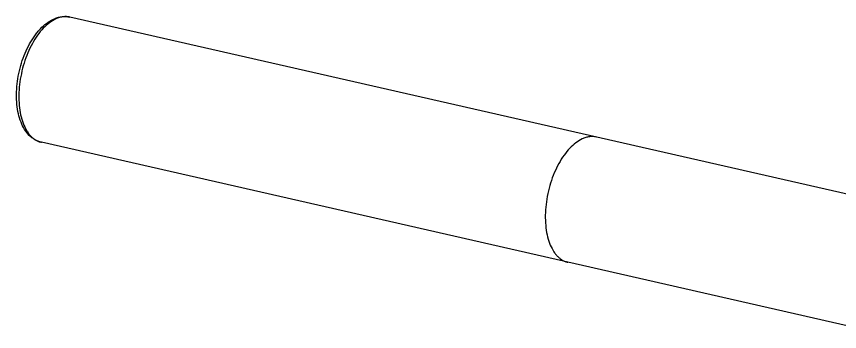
# Model space of a CAD drawing. Header units: millimetres. Extents: x 0 to 594, y 0 to 420.
# Drawn here: x 286.45 to 331.28, y 112.53 to 129.7 of the extents above; entities that cross this region are included whole.
import ezdxf

# ---------------------------------------------------------------- set-up
doc = ezdxf.new("R2010")
doc.units = ezdxf.units.MM
doc.header["$LTSCALE"] = 32.67
doc.layers.add('00_COMPONENTI', color=7, linetype='CONTINUOUS')

msp = doc.modelspace()

# ---------------------------------------------------------------- linework, layer by layer
at = {"layer": '00_COMPONENTI', "color": 7, "linetype": 'Continuous'}
for p, q in [((334.029, 119.485), (289.367, 129.666)), ((333.028, 112.534), (287.811, 122.842))]:
    msp.add_line(p, q, dxfattribs=at)
for points, knots in [([(287.811, 122.842), (287.749, 122.856), (287.628, 122.893), (287.455, 122.977), (287.294, 123.087), (287.094, 123.266), (286.879, 123.547), (286.684, 123.95), (286.546, 124.41), (286.466, 124.919), (286.444, 125.462), (286.48, 126.027), (286.572, 126.599), (286.717, 127.161), (286.912, 127.699), (287.152, 128.198), (287.388, 128.576), (287.595, 128.847), (287.897, 129.189), (288.198, 129.429), (288.463, 129.552)], [0, 0, 0, 0, 0.023922, 0.048008, 0.072425, 0.097352, 0.14935, 0.20527, 0.265704, 0.330612, 0.399414, 0.471126, 0.544499, 0.618146, 0.690657, 0.760715, 0.827219, 0.858903, 0.889453, 1, 1, 1, 1]), ([(288.463, 129.552), (288.535, 129.585), (288.683, 129.642), (288.912, 129.693), (289.142, 129.703), (289.293, 129.683), (289.367, 129.666)], [0, 0, 0, 0, 0.25864, 0.509804, 0.756093, 1, 1, 1, 1])]:
    msp.add_open_spline(points, degree=3, knots=knots, dxfattribs=at)
at = {"layer": '00_COMPONENTI', "color": 9, "linetype": 'Continuous'}
for points, knots in [([(288.589, 129.563), (288.468, 129.507), (288.226, 129.356), (287.895, 129.054), (287.585, 128.671), (287.304, 128.219), (287.059, 127.711), (286.859, 127.161), (286.709, 126.585), (286.612, 125.999), (286.573, 125.421), (286.591, 124.866), (286.667, 124.352), (286.798, 123.891), (286.955, 123.554), (287.107, 123.326), (287.229, 123.182), (287.361, 123.06), (287.503, 122.961), (287.653, 122.887), (287.758, 122.854), (287.811, 122.842)], [0, 0, 0, 0, 0.050962, 0.107821, 0.170514, 0.238397, 0.31042, 0.385255, 0.461408, 0.537307, 0.611398, 0.682227, 0.748545, 0.809414, 0.864356, 0.889661, 0.913614, 0.936375, 0.958163, 0.979261, 1, 1, 1, 1]), ([(289.367, 129.666), (289.305, 129.68), (289.178, 129.697), (288.982, 129.688), (288.783, 129.644), (288.654, 129.593), (288.589, 129.563)], [0, 0, 0, 0, 0.23708, 0.479649, 0.732629, 1, 1, 1, 1]), ([(317.259, 123.027), (317.138, 122.971), (316.896, 122.821), (316.565, 122.518), (316.255, 122.135), (315.974, 121.683), (315.73, 121.175), (315.53, 120.625), (315.379, 120.049), (315.283, 119.463), (315.243, 118.885), (315.261, 118.33), (315.337, 117.816), (315.468, 117.355), (315.626, 117.018), (315.777, 116.791), (315.899, 116.646), (316.032, 116.524), (316.173, 116.425), (316.323, 116.351), (316.428, 116.318), (316.481, 116.306)], [0, 0, 0, 0, 0.050962, 0.107821, 0.170514, 0.238397, 0.31042, 0.385255, 0.461408, 0.537307, 0.611398, 0.682227, 0.748545, 0.809414, 0.864356, 0.889661, 0.913614, 0.936375, 0.958163, 0.979261, 1, 1, 1, 1]), ([(318.037, 123.131), (317.976, 123.145), (317.848, 123.161), (317.653, 123.152), (317.454, 123.108), (317.324, 123.057), (317.259, 123.027)], [0, 0, 0, 0, 0.23708, 0.479648, 0.732632, 1, 1, 1, 1])]:
    msp.add_open_spline(points, degree=3, knots=knots, dxfattribs=at)

doc.saveas('drawing.dxf')
